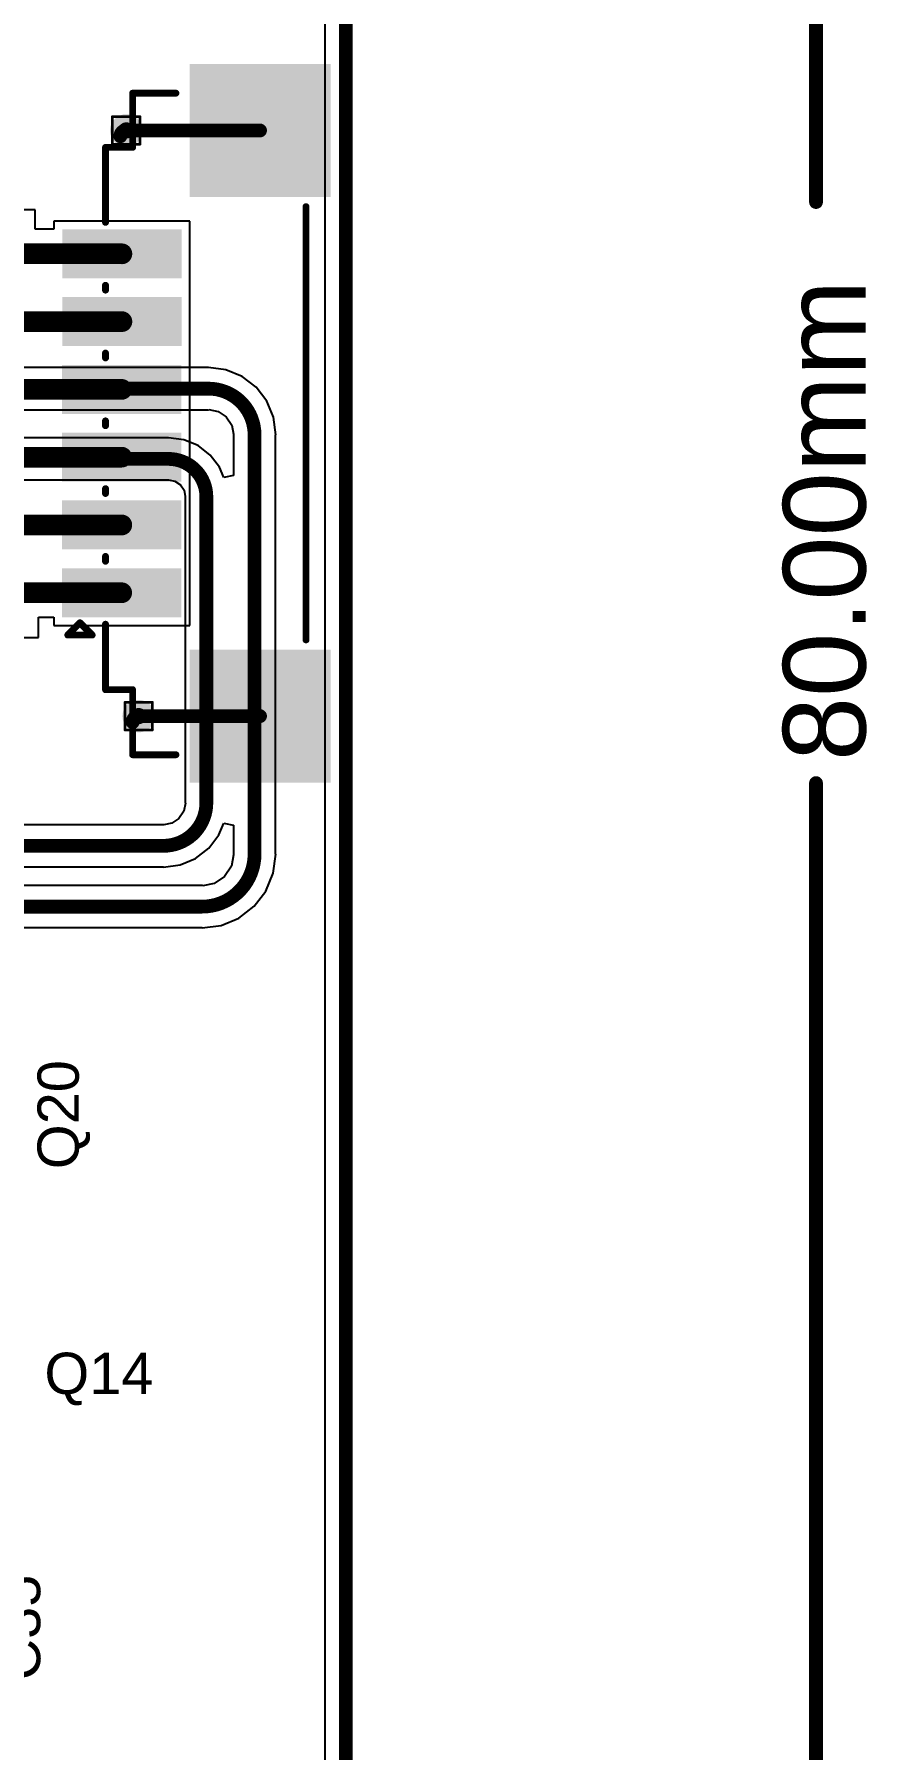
# Model space of a CAD drawing. Header units: inches. Extents: x -40 to 219, y 2 to 133.
# Drawn here: x 83.64 to 99.01, y 18.79 to 50.43 of the extents above; entities that cross this region are included whole.
import ezdxf

# ---------------------------------------------------------------- set-up
doc = ezdxf.new("R2010")
doc.units = ezdxf.units.IN
for name, color, linetype in [('Board Outline', 216, 'Continuous'), ('Bottom Layer', 5, 'Continuous'), ('Dimensions', 6, 'Continuous'), ('Drill Drawing', 1, 'Continuous'), ('Top Layer', 1, 'Continuous'), ('Top Overlay', 2, 'Continuous'), ('Top Paste', 8, 'Continuous'), ('Top Solder', 216, 'Continuous'), ('Via Holes', 16, 'Continuous')]:
    doc.layers.add(name, color=color, linetype=linetype)
doc.styles.add('Arial', font='', dxfattribs={"height": 0.2})
doc.styles.get('Arial').set_extended_font_data('Arial')

# ---------------------------------------------------------------- blocks, each defined once
blk = doc.blocks.new('HC_1_25_6PLT_156')
at = {"layer": 'Top Layer'}
for points in [[(-2.775, 0.277), (-3.475, 0.277), (-3.475, 2.277), (-2.775, 2.277)], [(-1.525, 0.275), (-2.225, 0.275), (-2.225, 2.275), (-1.525, 2.275)], [(-0.275, 0.275), (-0.975, 0.275), (-0.975, 2.275), (-0.275, 2.275)], [(0.975, 0.275), (0.275, 0.275), (0.275, 2.275), (0.975, 2.275)], [(2.225, 0.273), (1.525, 0.273), (1.525, 2.273), (2.225, 2.273)], [(3.475, 0.273), (2.775, 0.273), (2.775, 2.273), (3.475, 2.273)], [(-6.575, -0.027), (-4.225, -0.027), (-4.225, -2.527), (-6.575, -2.527)], [(4.225, -0.027), (6.575, -0.027), (6.575, -2.527), (4.225, -2.527)]]:
    blk.add_hatch(color=1, dxfattribs=at).paths.add_polyline_path(points)
at = {"layer": 'Top Paste'}
for points in [[(-2.775, 0.277), (-3.475, 0.277), (-3.475, 2.277), (-2.775, 2.277)], [(-1.525, 0.275), (-2.225, 0.275), (-2.225, 2.275), (-1.525, 2.275)], [(-0.275, 0.275), (-0.975, 0.275), (-0.975, 2.275), (-0.275, 2.275)], [(0.975, 0.275), (0.275, 0.275), (0.275, 2.275), (0.975, 2.275)], [(2.225, 0.273), (1.525, 0.273), (1.525, 2.273), (2.225, 2.273)], [(3.475, 0.273), (2.775, 0.273), (2.775, 2.273), (3.475, 2.273)], [(-6.575, -0.027), (-4.225, -0.027), (-4.225, -2.527), (-6.575, -2.527)], [(4.225, -0.027), (6.575, -0.027), (6.575, -2.527), (4.225, -2.527)]]:
    blk.add_hatch(color=8, dxfattribs=at).paths.add_polyline_path(points)
at = {"layer": 'Top Solder'}
for points in [[(-2.674, 0.175), (-3.577, 0.175), (-3.577, 2.378), (-2.674, 2.378)], [(-1.423, 0.173), (-2.327, 0.173), (-2.327, 2.376), (-1.423, 2.376)], [(-0.173, 0.174), (-1.077, 0.174), (-1.077, 2.377), (-0.173, 2.377)], [(1.077, 0.173), (0.173, 0.173), (0.173, 2.376), (1.077, 2.376)], [(2.327, 0.171), (1.423, 0.171), (1.423, 2.374), (2.327, 2.374)], [(3.577, 0.171), (2.673, 0.171), (2.673, 2.374), (3.577, 2.374)], [(-6.625, 0.023), (-4.175, 0.023), (-4.175, -2.577), (-6.625, -2.577)], [(4.175, 0.023), (6.625, 0.023), (6.625, -2.577), (4.175, -2.577)]]:
    blk.add_hatch(color=216, dxfattribs=at).paths.add_polyline_path(points)
at = {"layer": 'Top Overlay'}
for points in [[(-3.905, 2.272, 0.127, 0.127, 0), (-3.679, 2.047, 0.127, 0.127, 0)], [(-3.905, 2.272, 0.127, 0.127, 0), (-3.905, 1.821, 0.127, 0.127, 0)], [(-3.679, 2.047, 0.127, 0.127, 0), (-3.905, 1.821, 0.127, 0.127, 0)], [(-4.912, 1.575, 0.127, 0.127, 0), (-3.706, 1.575, 0.127, 0.127, 0)], [(-4.912, 1.575, 0.127, 0.127, 0), (-4.912, 1.075, 0.127, 0.127, 0)], [(-2.544, 1.575, 0.127, 0.127, 0), (-2.456, 1.575, 0.127, 0.127, 0)], [(-1.294, 1.575, 0.127, 0.127, 0), (-1.206, 1.575, 0.127, 0.127, 0)], [(0.044, 1.575, 0.127, 0.127, 0), (-0.044, 1.575, 0.127, 0.127, 0)], [(1.206, 1.575, 0.127, 0.127, 0), (1.294, 1.575, 0.127, 0.127, 0)], [(2.544, 1.575, 0.127, 0.127, 0), (2.456, 1.575, 0.127, 0.127, 0)], [(3.706, 1.575, 0.127, 0.127, 0), (5.088, 1.575, 0.127, 0.127, 0)], [(5.088, 1.575, 0.127, 0.127, 0), (5.088, 1.075, 0.127, 0.127, 0)], [(-4.912, 1.075, 0.127, 0.127, 0), (-6.112, 1.075, 0.127, 0.127, 0)], [(-6.112, 1.075, 0.127, 0.127, 0), (-6.112, 0.275, 0.127, 0.127, 0)], [(5.088, 1.075, 0.127, 0.127, 0), (6.088, 1.075, 0.127, 0.127, 0)], [(6.088, 1.075, 0.127, 0.127, 0), (6.088, 0.275, 0.127, 0.127, 0)], [(-3.994, -2.125, 0.127, 0.127, 0), (3.994, -2.125, 0.127, 0.127, 0)]]:
    blk.add_lwpolyline(points, format="xyseb", dxfattribs=at)
for points in [[(-3.936, 2.272, 0.0635, 0.0635, 1), (-3.873, 2.272, 0.0635, 0.0635, 1)], [(-3.936, 2.272, 0.0635, 0.0635, 1), (-3.873, 2.272, 0.0635, 0.0635, 1)], [(-3.711, 2.047, 0.0635, 0.0635, 1), (-3.647, 2.047, 0.0635, 0.0635, 1)], [(-3.711, 2.047, 0.0635, 0.0635, 1), (-3.647, 2.047, 0.0635, 0.0635, 1)], [(-4.944, 1.575, 0.0635, 0.0635, 1), (-4.881, 1.575, 0.0635, 0.0635, 1)], [(-4.944, 1.575, 0.0635, 0.0635, 1), (-4.881, 1.575, 0.0635, 0.0635, 1)], [(-3.936, 1.821, 0.0635, 0.0635, 1), (-3.873, 1.821, 0.0635, 0.0635, 1)], [(-3.936, 1.821, 0.0635, 0.0635, 1), (-3.873, 1.821, 0.0635, 0.0635, 1)], [(-3.738, 1.575, 0.0635, 0.0635, 1), (-3.674, 1.575, 0.0635, 0.0635, 1)], [(-2.576, 1.575, 0.0635, 0.0635, 1), (-2.512, 1.575, 0.0635, 0.0635, 1)], [(-2.488, 1.575, 0.0635, 0.0635, 1), (-2.424, 1.575, 0.0635, 0.0635, 1)], [(-1.326, 1.575, 0.0635, 0.0635, 1), (-1.262, 1.575, 0.0635, 0.0635, 1)], [(-1.238, 1.575, 0.0635, 0.0635, 1), (-1.174, 1.575, 0.0635, 0.0635, 1)], [(-0.076, 1.575, 0.0635, 0.0635, 1), (-0.012, 1.575, 0.0635, 0.0635, 1)], [(0.012, 1.575, 0.0635, 0.0635, 1), (0.076, 1.575, 0.0635, 0.0635, 1)], [(1.174, 1.575, 0.0635, 0.0635, 1), (1.238, 1.575, 0.0635, 0.0635, 1)], [(1.262, 1.575, 0.0635, 0.0635, 1), (1.326, 1.575, 0.0635, 0.0635, 1)], [(2.424, 1.575, 0.0635, 0.0635, 1), (2.488, 1.575, 0.0635, 0.0635, 1)], [(2.512, 1.575, 0.0635, 0.0635, 1), (2.576, 1.575, 0.0635, 0.0635, 1)], [(3.674, 1.575, 0.0635, 0.0635, 1), (3.738, 1.575, 0.0635, 0.0635, 1)], [(5.056, 1.575, 0.0635, 0.0635, 1), (5.119, 1.575, 0.0635, 0.0635, 1)], [(5.056, 1.575, 0.0635, 0.0635, 1), (5.119, 1.575, 0.0635, 0.0635, 1)], [(-6.144, 1.075, 0.0635, 0.0635, 1), (-6.081, 1.075, 0.0635, 0.0635, 1)], [(-6.144, 1.075, 0.0635, 0.0635, 1), (-6.081, 1.075, 0.0635, 0.0635, 1)], [(-4.944, 1.075, 0.0635, 0.0635, 1), (-4.881, 1.075, 0.0635, 0.0635, 1)], [(-4.944, 1.075, 0.0635, 0.0635, 1), (-4.881, 1.075, 0.0635, 0.0635, 1)], [(5.056, 1.075, 0.0635, 0.0635, 1), (5.119, 1.075, 0.0635, 0.0635, 1)], [(5.056, 1.075, 0.0635, 0.0635, 1), (5.119, 1.075, 0.0635, 0.0635, 1)], [(6.056, 1.075, 0.0635, 0.0635, 1), (6.119, 1.075, 0.0635, 0.0635, 1)], [(6.056, 1.075, 0.0635, 0.0635, 1), (6.119, 1.075, 0.0635, 0.0635, 1)], [(-6.144, 0.275, 0.0635, 0.0635, 1), (-6.081, 0.275, 0.0635, 0.0635, 1)], [(6.056, 0.275, 0.0635, 0.0635, 1), (6.119, 0.275, 0.0635, 0.0635, 1)], [(-4.026, -2.125, 0.0635, 0.0635, 1), (-3.962, -2.125, 0.0635, 0.0635, 1)], [(3.962, -2.125, 0.0635, 0.0635, 1), (4.026, -2.125, 0.0635, 0.0635, 1)]]:
    blk.add_lwpolyline(points, format="xyseb", close=True, dxfattribs=at)

msp = doc.modelspace()

# ---------------------------------------------------------------- hatches: boundary and pattern name
at = {"layer": 'Bottom Layer'}
h = msp.add_hatch(color=5, dxfattribs=at)
edge = h.paths.add_edge_path()
edge.add_arc((85.341, 48.653), 0.3, 0, 360)
h = msp.add_hatch(color=5, dxfattribs=at)
edge = h.paths.add_edge_path()
edge.add_arc((85.571, 37.853), 0.3, 0, 360)
at = {"layer": 'Top Layer'}
h = msp.add_hatch(color=1, dxfattribs=at)
edge = h.paths.add_edge_path()
edge.add_arc((85.341, 48.653), 0.3, 0, 360)
h = msp.add_hatch(color=1, dxfattribs=at)
edge = h.paths.add_edge_path()
edge.add_arc((85.571, 37.853), 0.3, 0, 360)
at = {"layer": 'Via Holes'}
h = msp.add_hatch(color=7, dxfattribs=at)
edge = h.paths.add_edge_path()
edge.add_arc((85.341, 48.653), 0.15, 0, 360)
h = msp.add_hatch(color=7, dxfattribs=at)
edge = h.paths.add_edge_path()
edge.add_arc((85.571, 37.853), 0.15, 0, 360)

# ---------------------------------------------------------------- linework, layer by layer
at = {"layer": 'Board Outline'}
msp.add_lwpolyline([(89.393, 6.382, 0.254, 0.254, 0), (89.393, 78.382, 0.254, 0.254, 0)], format="xyseb", dxfattribs=at)
at = {"layer": 'Bottom Layer'}
for p, q in [((89.004, 78.382), (89.004, 6.382)), ((86.859, 44.28), (80.9, 44.28)), ((87.18, 44.241), (86.859, 44.284)), ((86.859, 44.284), (86.859, 44.28)), ((87.479, 44.117), (87.18, 44.241)), ((87.736, 43.92), (87.479, 44.117)), ((87.934, 43.663), (87.736, 43.92)), ((88.058, 43.363), (87.934, 43.663)), ((80.9, 43.503), (86.859, 43.503)), ((86.859, 43.503), (86.868, 43.505)), ((86.868, 43.505), (87.037, 43.472)), ((87.037, 43.472), (87.187, 43.371)), ((87.187, 43.371), (87.288, 43.22)), ((88.1, 43.042), (88.058, 43.363)), ((87.288, 43.22), (87.322, 43.051)), ((87.322, 43.051), (87.32, 43.042)), ((87.32, 43.042), (87.32, 42.289)), ((88.097, 35.307), (88.097, 43.042)), ((88.097, 43.042), (88.1, 43.042)), ((86.122, 42.985), (80.911, 42.985)), ((86.403, 42.949), (86.122, 42.987)), ((86.122, 42.987), (86.122, 42.985)), ((86.666, 42.841), (86.403, 42.949)), ((86.891, 42.668), (86.666, 42.841)), ((87.064, 42.443), (86.891, 42.668)), ((87.142, 42.254), (87.064, 42.443)), ((80.915, 42.208), (86.122, 42.208)), ((86.122, 42.208), (86.124, 42.208)), ((86.124, 42.208), (86.24, 42.185)), ((86.24, 42.185), (86.341, 42.118)), ((86.341, 42.118), (86.408, 42.017)), ((87.32, 42.289), (87.142, 42.254)), ((86.408, 42.017), (86.431, 41.9)), ((86.431, 41.9), (86.431, 41.899)), ((86.431, 41.899), (86.431, 36.253)), ((86.403, 36.098), (86.315, 35.966)), ((86.432, 36.247), (86.403, 36.098)), ((86.431, 36.253), (86.432, 36.247)), ((86.027, 35.85), (74.344, 35.85)), ((86.034, 35.848), (86.027, 35.85)), ((86.183, 35.878), (86.034, 35.848)), ((86.315, 35.966), (86.183, 35.878)), ((87.052, 35.662), (87.142, 35.879)), ((87.142, 35.879), (87.32, 35.844)), ((87.32, 35.844), (87.32, 35.307)), ((86.864, 35.417), (87.052, 35.662)), ((86.334, 35.11), (86.619, 35.228)), ((86.619, 35.228), (86.864, 35.417)), ((87.323, 35.292), (87.282, 35.084)), ((87.32, 35.307), (87.323, 35.292)), ((88.055, 34.955), (88.101, 35.307)), ((88.101, 35.307), (88.097, 35.307)), ((69.64, 35.073), (86.027, 35.073)), ((86.027, 35.07), (86.334, 35.11)), ((86.027, 35.073), (86.027, 35.07)), ((87.155, 34.894), (86.965, 34.767)), ((87.282, 35.084), (87.155, 34.894)), ((87.919, 34.627), (88.055, 34.955)), ((86.742, 34.729), (72.279, 34.729)), ((86.757, 34.726), (86.742, 34.729)), ((86.965, 34.767), (86.757, 34.726)), ((87.703, 34.346), (87.919, 34.627)), ((87.421, 34.13), (87.703, 34.346)), ((72.279, 33.952), (86.742, 33.952)), ((86.742, 33.948), (87.094, 33.994)), ((86.742, 33.952), (86.742, 33.948)), ((87.094, 33.994), (87.421, 34.13))]:
    msp.add_line(p, q, dxfattribs=at)
for points in [[(80.505, 43.892, 0.254, 0.254, 0), (86.859, 43.892, 0.254, 0.254, 0)], [(86.859, 43.892, 0.254, 0.254, -0.414214), (87.709, 43.042, 0.254, 0.254, 0)], [(87.709, 35.307, 0.254, 0.254, 0), (87.709, 43.042, 0.254, 0.254, 0)], [(80.518, 42.596, 0.254, 0.254, 0), (86.122, 42.596, 0.254, 0.254, 0)], [(86.122, 42.596, 0.254, 0.254, -0.414214), (86.82, 41.899, 0.254, 0.254, 0)], [(86.82, 36.253, 0.254, 0.254, 0), (86.82, 41.899, 0.254, 0.254, 0)], [(86.82, 36.253, 0.254, 0.254, -0.414214), (86.027, 35.461, 0.254, 0.254, 0)], [(69.245, 35.461, 0.254, 0.254, 0), (86.027, 35.461, 0.254, 0.254, 0)], [(87.709, 35.307, 0.254, 0.254, -0.414214), (86.742, 34.34, 0.254, 0.254, 0)], [(71.884, 34.34, 0.254, 0.254, 0), (86.742, 34.34, 0.254, 0.254, 0)]]:
    msp.add_lwpolyline(points, format="xyseb", dxfattribs=at)
for points in [[(86.795, 43.892, 0.127, 0.127, 1), (86.922, 43.892, 0.127, 0.127, 1)], [(86.795, 43.892, 0.127, 0.127, 1), (86.922, 43.892, 0.127, 0.127, 1)], [(87.645, 43.042, 0.127, 0.127, 1), (87.772, 43.042, 0.127, 0.127, 1)], [(87.645, 43.042, 0.127, 0.127, 1), (87.772, 43.042, 0.127, 0.127, 1)], [(86.058, 42.596, 0.127, 0.127, 1), (86.185, 42.596, 0.127, 0.127, 1)], [(86.058, 42.596, 0.127, 0.127, 1), (86.185, 42.596, 0.127, 0.127, 1)], [(86.756, 41.899, 0.127, 0.127, 1), (86.883, 41.899, 0.127, 0.127, 1)], [(86.756, 41.899, 0.127, 0.127, 1), (86.883, 41.899, 0.127, 0.127, 1)], [(86.756, 36.253, 0.127, 0.127, 1), (86.883, 36.253, 0.127, 0.127, 1)], [(86.756, 36.253, 0.127, 0.127, 1), (86.883, 36.253, 0.127, 0.127, 1)], [(85.964, 35.461, 0.127, 0.127, 1), (86.091, 35.461, 0.127, 0.127, 1)], [(85.964, 35.461, 0.127, 0.127, 1), (86.091, 35.461, 0.127, 0.127, 1)], [(87.645, 35.307, 0.127, 0.127, 1), (87.772, 35.307, 0.127, 0.127, 1)], [(87.645, 35.307, 0.127, 0.127, 1), (87.772, 35.307, 0.127, 0.127, 1)], [(86.678, 34.34, 0.127, 0.127, 1), (86.805, 34.34, 0.127, 0.127, 1)], [(86.678, 34.34, 0.127, 0.127, 1), (86.805, 34.34, 0.127, 0.127, 1)]]:
    msp.add_lwpolyline(points, format="xyseb", close=True, dxfattribs=at)
at = {"layer": 'Dimensions'}
for points in [[(98.069, 47.333, 0.254, 0.254, 0), (98.069, 82.382, 0.254, 0.254, 0)], [(98.069, 2.382, 0.254, 0.254, 0), (98.069, 36.618, 0.254, 0.254, 0)]]:
    msp.add_lwpolyline(points, format="xyseb", dxfattribs=at)
for points in [[(98.006, 47.333, 0.127, 0.127, 1), (98.133, 47.333, 0.127, 0.127, 1)], [(98.006, 36.618, 0.127, 0.127, 1), (98.133, 36.618, 0.127, 0.127, 1)]]:
    msp.add_lwpolyline(points, format="xyseb", close=True, dxfattribs=at)
at = {"layer": 'Drill Drawing'}
for points in [[(85.087, 48.907, 0.0508, 0.0508, 0), (85.595, 48.907, 0.0508, 0.0508, 0)], [(85.087, 48.399, 0.0508, 0.0508, 0), (85.087, 48.907, 0.0508, 0.0508, 0)], [(85.595, 48.399, 0.0508, 0.0508, 0), (85.595, 48.907, 0.0508, 0.0508, 0)], [(85.087, 48.399, 0.0508, 0.0508, 0), (85.595, 48.399, 0.0508, 0.0508, 0)], [(85.317, 38.107, 0.0508, 0.0508, 0), (85.825, 38.107, 0.0508, 0.0508, 0)], [(85.317, 37.599, 0.0508, 0.0508, 0), (85.317, 38.107, 0.0508, 0.0508, 0)], [(85.825, 37.599, 0.0508, 0.0508, 0), (85.825, 38.107, 0.0508, 0.0508, 0)], [(85.317, 37.599, 0.0508, 0.0508, 0), (85.825, 37.599, 0.0508, 0.0508, 0)]]:
    msp.add_lwpolyline(points, format="xyseb", dxfattribs=at)
for points in [[(85.074, 48.907, 0.0254, 0.0254, 1), (85.099, 48.907, 0.0254, 0.0254, 1)], [(85.074, 48.907, 0.0254, 0.0254, 1), (85.099, 48.907, 0.0254, 0.0254, 1)], [(85.582, 48.907, 0.0254, 0.0254, 1), (85.607, 48.907, 0.0254, 0.0254, 1)], [(85.582, 48.907, 0.0254, 0.0254, 1), (85.607, 48.907, 0.0254, 0.0254, 1)], [(85.074, 48.399, 0.0254, 0.0254, 1), (85.099, 48.399, 0.0254, 0.0254, 1)], [(85.074, 48.399, 0.0254, 0.0254, 1), (85.099, 48.399, 0.0254, 0.0254, 1)], [(85.582, 48.399, 0.0254, 0.0254, 1), (85.607, 48.399, 0.0254, 0.0254, 1)], [(85.582, 48.399, 0.0254, 0.0254, 1), (85.607, 48.399, 0.0254, 0.0254, 1)], [(85.305, 38.107, 0.0254, 0.0254, 1), (85.33, 38.107, 0.0254, 0.0254, 1)], [(85.305, 38.107, 0.0254, 0.0254, 1), (85.33, 38.107, 0.0254, 0.0254, 1)], [(85.813, 38.107, 0.0254, 0.0254, 1), (85.838, 38.107, 0.0254, 0.0254, 1)], [(85.813, 38.107, 0.0254, 0.0254, 1), (85.838, 38.107, 0.0254, 0.0254, 1)], [(85.305, 37.599, 0.0254, 0.0254, 1), (85.33, 37.599, 0.0254, 0.0254, 1)], [(85.305, 37.599, 0.0254, 0.0254, 1), (85.33, 37.599, 0.0254, 0.0254, 1)], [(85.813, 37.599, 0.0254, 0.0254, 1), (85.838, 37.599, 0.0254, 0.0254, 1)], [(85.813, 37.599, 0.0254, 0.0254, 1), (85.838, 37.599, 0.0254, 0.0254, 1)]]:
    msp.add_lwpolyline(points, format="xyseb", close=True, dxfattribs=at)
at = {"layer": 'Top Layer'}
for p, q in [((89.004, 78.382), (89.004, 6.382)), ((83.659, 47.187), (82.389, 47.187)), ((83.659, 46.831), (83.659, 47.187)), ((84.008, 46.831), (83.659, 46.831)), ((86.516, 46.982), (84.008, 46.982)), ((84.008, 46.982), (84.008, 46.831)), ((86.516, 45.774), (86.516, 46.982)), ((86.516, 45.732), (86.516, 45.774)), ((86.516, 45.774), (86.516, 45.774)), ((86.516, 44.659), (86.516, 45.732)), ((86.516, 45.732), (86.516, 45.732)), ((86.516, 44.524), (86.516, 44.659)), ((86.514, 44.482), (86.516, 44.524)), ((86.514, 43.274), (86.514, 44.482)), ((86.514, 44.482), (86.514, 44.482)), ((86.516, 44.524), (86.516, 44.524)), ((86.513, 43.232), (86.514, 43.274)), ((86.513, 42.024), (86.513, 43.232)), ((86.513, 43.232), (86.513, 43.232)), ((86.514, 43.274), (86.514, 43.274)), ((86.514, 41.982), (86.513, 42.024)), ((86.513, 42.024), (86.513, 42.024)), ((86.514, 40.909), (86.514, 41.982)), ((86.514, 41.982), (86.514, 41.982)), ((86.514, 40.774), (86.514, 40.909)), ((86.512, 40.732), (86.514, 40.774)), ((86.512, 39.524), (86.512, 40.732)), ((86.512, 40.732), (86.512, 40.732)), ((86.514, 40.774), (86.514, 40.774)), ((83.723, 39.303), (83.723, 39.675)), ((83.723, 39.675), (84.004, 39.675)), ((84.004, 39.675), (84.004, 39.524)), ((82.453, 39.303), (83.723, 39.303)), ((84.004, 39.524), (86.512, 39.524))]:
    msp.add_line(p, q, dxfattribs=at)
for points in [[(85.234, 48.546, 0.254, 0.254, -0.414214), (85.341, 48.653, 0.254, 0.254, 0)], [(85.341, 48.653, 0.254, 0.254, 0), (87.811, 48.653, 0.254, 0.254, 0)], [(83.135, 46.378, 0.381, 0.381, 0), (85.262, 46.378, 0.381, 0.381, 0)], [(83.1, 45.128, 0.381, 0.381, 0), (85.262, 45.128, 0.381, 0.381, 0)], [(83.05, 43.878, 0.381, 0.381, 0), (85.26, 43.878, 0.381, 0.381, 0)], [(83.094, 42.628, 0.381, 0.381, 0), (85.259, 42.628, 0.381, 0.381, 0)], [(83.155, 41.378, 0.381, 0.381, 0), (85.26, 41.378, 0.381, 0.381, 0)], [(83.215, 40.128, 0.381, 0.381, 0), (85.258, 40.128, 0.381, 0.381, 0)], [(85.459, 37.741, 0.254, 0.254, -0.414214), (85.571, 37.853, 0.254, 0.254, 0)], [(85.571, 37.853, 0.254, 0.254, 0), (87.811, 37.853, 0.254, 0.254, 0)]]:
    msp.add_lwpolyline(points, format="xyseb", dxfattribs=at)
for points in [[(85.277, 48.653, 0.127, 0.127, 1), (85.404, 48.653, 0.127, 0.127, 1)], [(85.277, 48.653, 0.127, 0.127, 1), (85.404, 48.653, 0.127, 0.127, 1)], [(87.747, 48.653, 0.127, 0.127, 1), (87.874, 48.653, 0.127, 0.127, 1)], [(85.17, 48.546, 0.127, 0.127, 1), (85.297, 48.546, 0.127, 0.127, 1)], [(85.166, 46.378, 0.191, 0.191, 1), (85.357, 46.378, 0.191, 0.191, 1)], [(85.166, 45.128, 0.191, 0.191, 1), (85.357, 45.128, 0.191, 0.191, 1)], [(85.165, 43.878, 0.191, 0.191, 1), (85.355, 43.878, 0.191, 0.191, 1)], [(85.164, 42.628, 0.191, 0.191, 1), (85.354, 42.628, 0.191, 0.191, 1)], [(85.164, 41.378, 0.191, 0.191, 1), (85.355, 41.378, 0.191, 0.191, 1)], [(85.162, 40.128, 0.191, 0.191, 1), (85.353, 40.128, 0.191, 0.191, 1)], [(85.508, 37.853, 0.127, 0.127, 1), (85.635, 37.853, 0.127, 0.127, 1)], [(85.508, 37.853, 0.127, 0.127, 1), (85.635, 37.853, 0.127, 0.127, 1)], [(87.747, 37.853, 0.127, 0.127, 1), (87.874, 37.853, 0.127, 0.127, 1)], [(85.396, 37.741, 0.127, 0.127, 1), (85.523, 37.741, 0.127, 0.127, 1)]]:
    msp.add_lwpolyline(points, format="xyseb", close=True, dxfattribs=at)

# ---------------------------------------------------------------- block references
at = {"rotation": 90}
msp.add_blockref('HC_1_25_6PLT_156', (86.534, 43.253), dxfattribs=at)

# ---------------------------------------------------------------- texts
at = {"layer": 'Dimensions', "style": 'Arial'}
msp.add_text('80.00mm', height=1.524, rotation=90, dxfattribs=at).set_placement((98.984, 37.024))
at = {"layer": 'Top Overlay', "style": 'Arial'}
for s, p in [('Q20', (84.466, 29.497)), ('C35', (83.755, 20.067))]:
    msp.add_text(s, height=0.762, rotation=90, dxfattribs=at).set_placement(p)
msp.add_text('Q14', height=0.762, dxfattribs=at).set_placement((83.831, 25.352))

doc.saveas('drawing.dxf')
